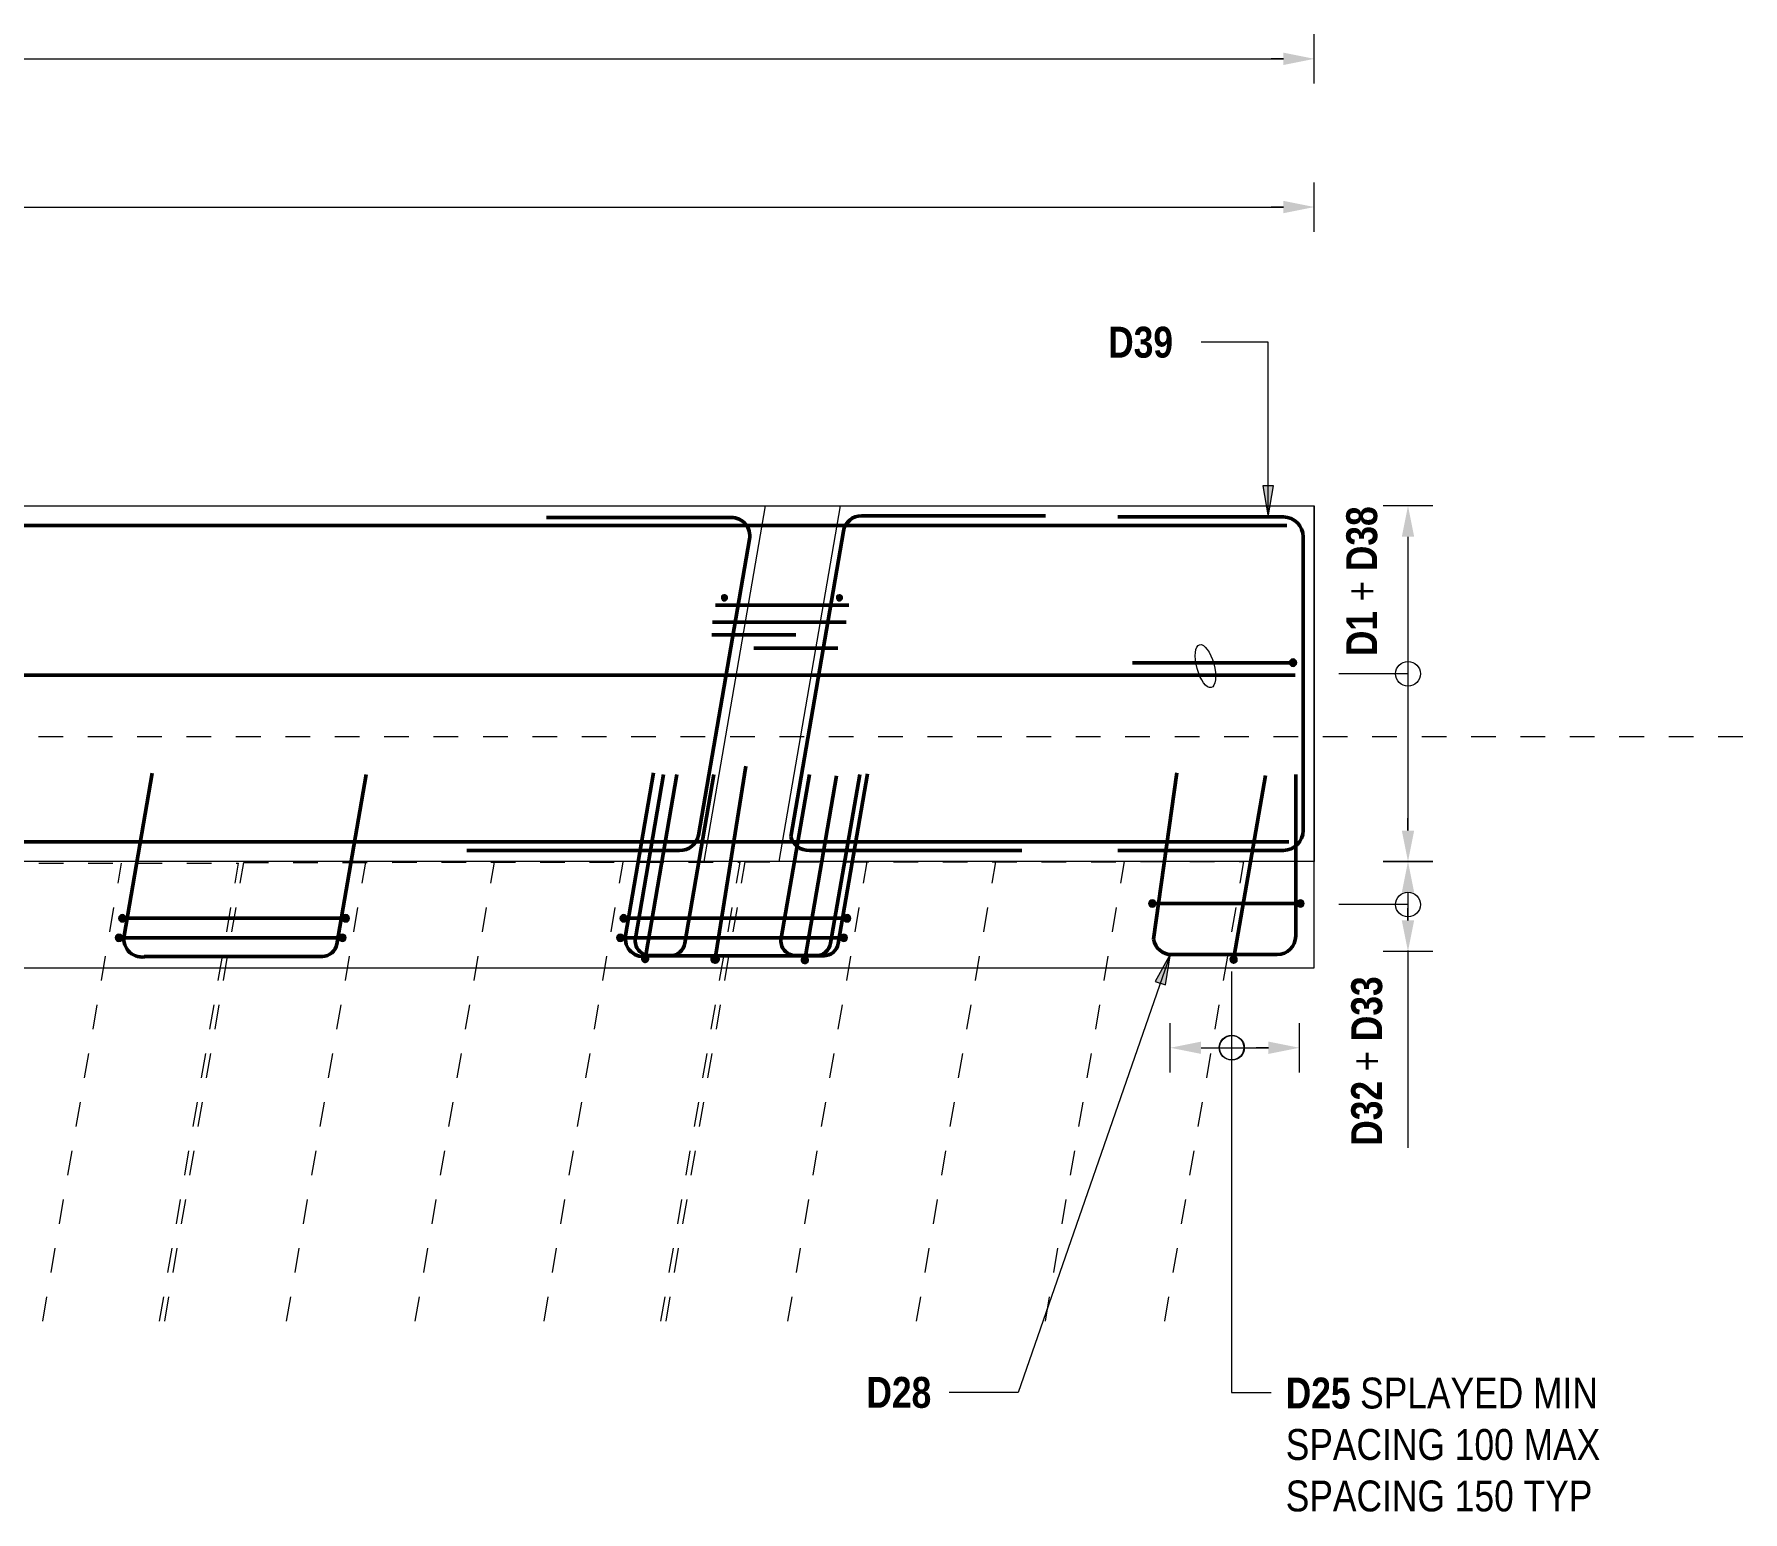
# Model space of a CAD drawing. Header units: metres. Extents: x 1110 to 1195, y -510 to 24.
# Drawn here: x 1137.94 to 1144.85, y -509.68 to -503.7 of the extents above; entities that cross this region are included whole.
import ezdxf

# ---------------------------------------------------------------- set-up
doc = ezdxf.new("R2010")
doc.units = ezdxf.units.M
for name, pattern in [('JacobsCenter', [0.015, 0.009, -0.0015, 0.003, -0.0015]), ('JacobsDash', [0.0045, 0.003, -0.0015]), ('JacobsGridLine', [0.0145, 0.01, -0.001, 0.0025, -0.001])]:
    doc.linetypes.add(name, pattern=pattern)
for name, color, linetype, lineweight in [('A-ANNO-NOTE', 7, 'Continuous', 9), ('A-DETL', 7, 'Continuous', 13), ('A-DETL-GENF', 7, 'Continuous', 9), ('G-ANNO-TEXT', 7, 'Continuous', 9), ('S-BEAM', 7, 'Continuous', 50), ('S-GRID', 7, 'Continuous', 9)]:
    doc.layers.add(name, color=color, linetype=linetype, lineweight=lineweight)
doc.styles.add('Arial Narrow', font='ARIALN.TTF', dxfattribs={"height": 0.125})
doc.styles.add('Arial Narrow_B', font='ARIALNB.TTF', dxfattribs={"height": 0.125})

# ---------------------------------------------------------------- blocks, each defined once
blk = doc.blocks.new('06_SFR_GCT_Girder_SuperT_BR08Edge_CS - Super T - 1815-6266581-DRG-2873132 - PLAN - ABUTMENT A INTEGRAL STITCH')
at = {"layer": 'S-BEAM', "color": 9, "linetype": 'JacobsDash', "lineweight": 18, "true_color": 0xc3c3c3}
for p, q in [((1136.4343, -508.9092), (1136.7537, -507.0557)), ((1136.7537, -507.0557), (1138.7627, -507.0541)), ((1138.4431, -508.9092), (1138.7627, -507.0541))]:
    blk.add_line(p, q, dxfattribs=at)
blk = doc.blocks.new('06_SFR_GCT_Girder_SuperT_BR08Edge_CS - Super T - 1815-6266069-DRG-2873132 - PLAN - ABUTMENT A INTEGRAL STITCH')
at = {"layer": 'S-BEAM', "color": 9, "linetype": 'JacobsDash', "lineweight": 18, "true_color": 0xc3c3c3}
for p, q in [((1138.4638, -508.9092), (1138.7839, -507.0515)), ((1138.7839, -507.0515), (1140.7929, -507.05)), ((1140.4726, -508.9092), (1140.7929, -507.05))]:
    blk.add_line(p, q, dxfattribs=at)
blk = doc.blocks.new('06_SFR_GCT_Girder_SuperT_BR08Edge_CS - Super T - 1815-6266048-DRG-2873132 - PLAN - ABUTMENT A INTEGRAL STITCH')
at = {"layer": 'S-BEAM', "color": 9, "linetype": 'JacobsDash', "lineweight": 18, "true_color": 0xc3c3c3}
for p, q in [((1140.4933, -508.9092), (1140.8137, -507.0496)), ((1140.8137, -507.0496), (1142.8329, -507.048)), ((1142.5122, -508.9092), (1142.8329, -507.048))]:
    blk.add_line(p, q, dxfattribs=at)
blk = doc.blocks.new('T2D-REO-S - T2D-REO-S-6560493-DRG-2873132 - PLAN - ABUTMENT A INTEGRAL STITCH')
at = {"layer": 'A-DETL-GENF', "lineweight": 50}
blk.add_line((0.045, -0.08), (8.419, -0.08), dxfattribs=at)
blk = doc.blocks.new('T2D-REO-S - T2D-REO-S-6560452-DRG-2873132 - PLAN - ABUTMENT A INTEGRAL STITCH')
at = {"layer": 'A-DETL-GENF', "lineweight": 50}
blk.add_line((0.045, 0.08), (8.428, 0.08), dxfattribs=at)
blk = doc.blocks.new('T2D-REO-LL - T2D-REO-LL-6562752-DRG-2873132 - PLAN - ABUTMENT A INTEGRAL STITCH')
at = {"layer": 'A-DETL-GENF', "lineweight": 50}
for p, q in [((0.125, -0.045), (1.315, -0.045)), ((0.045, -0.125), (0.045, -0.795)), ((1.395, -0.125), (1.395, -0.795))]:
    blk.add_line(p, q, dxfattribs=at)
for centre, start, end in [((0.125, -0.125), 90, 180), ((1.315, -0.125), 360, 90)]:
    blk.add_arc(centre, 0.08, start, end, dxfattribs=at)
blk = doc.blocks.new('T2D-REO-LIG-LONG - Scale 50-6591797-DRG-2873132 - PLAN - ABUTMENT A INTEGRAL STITCH')
at = {"layer": 'A-DETL-GENF'}
blk.add_hatch(color=256, dxfattribs=at).paths.add_polyline_path([(0.05, -0.035), (0.0461, -0.0355), (0.0425, -0.037), (0.0394, -0.0394), (0.037, -0.0425), (0.0355, -0.0461), (0.035, -0.05), (0.0355, -0.0539), (0.037, -0.0575), (0.0394, -0.0606), (0.0425, -0.063), (0.0461, -0.0645), (0.05, -0.065), (0.0539, -0.0645), (0.0575, -0.063), (0.0606, -0.0606), (0.063, -0.0575), (0.0645, -0.0539), (0.065, -0.05), (0.0645, -0.0461), (0.063, -0.0425), (0.0606, -0.0394), (0.0575, -0.037), (0.0539, -0.0355)])
at = {"layer": 'A-DETL-GENF', "lineweight": 50}
blk.add_line((0.065, -0.05), (0.7, -0.05), dxfattribs=at)
at = {"layer": 'A-DETL-GENF', "lineweight": 18}
for start, end in [(0, 180), (180, 0)]:
    blk.add_arc((0.05, -0.05), 0.015, start, end, dxfattribs=at)
blk = doc.blocks.new('T2DExtentArrowReinf_v1 - Extent-6603564-DRG-2873132 - PLAN - ABUTMENT A INTEGRAL STITCH')
at = {"layer": 'A-DETL-GENF'}
for p, q in [((0, 0.01), (0, -0.01)), ((0.125, 0), (1.315, 0)), ((0.68, 0), (0.68, -0.2793)), ((1.44, -0.0339), (1.44, 0))]:
    blk.add_line(p, q, dxfattribs=at)
blk = doc.blocks.new('T2DExtentArrowReinf_v1 - Extent-8555191-DRG-2873132 - PLAN - ABUTMENT A INTEGRAL STITCH')
at = {"layer": 'A-DETL-GENF'}
for p, q in [((0, 0.01), (0, -0.01)), ((0.125, 0), (0.2386, 0)), ((0.1743, 0), (0.1743, -0.2793)), ((0.3636, -0.0339), (0.3636, 0))]:
    blk.add_line(p, q, dxfattribs=at)
blk = doc.blocks.new('T2D-REO-LIG-LONG - Scale 50-6560539-DRG-2873132 - PLAN - ABUTMENT A INTEGRAL STITCH')
at = {"layer": 'A-DETL-GENF'}
for points in [[(0.05, 0.035), (0.0539, 0.0355), (0.0575, 0.037), (0.0606, 0.0394), (0.063, 0.0425), (0.0645, 0.0461), (0.065, 0.05), (0.0645, 0.0539), (0.063, 0.0575), (0.0606, 0.0606), (0.0575, 0.063), (0.0539, 0.0645), (0.05, 0.065), (0.0461, 0.0645), (0.0425, 0.063), (0.0394, 0.0606), (0.037, 0.0575), (0.0355, 0.0539), (0.035, 0.05), (0.0355, 0.0461), (0.037, 0.0425), (0.0394, 0.0394), (0.0425, 0.037), (0.0461, 0.0355)], [(0.65, 0.035), (0.6539, 0.0355), (0.6575, 0.037), (0.6606, 0.0394), (0.663, 0.0425), (0.6645, 0.0461), (0.665, 0.05), (0.6645, 0.0539), (0.663, 0.0575), (0.6606, 0.0606), (0.6575, 0.063), (0.6539, 0.0645), (0.65, 0.065), (0.6461, 0.0645), (0.6425, 0.063), (0.6394, 0.0606), (0.637, 0.0575), (0.6355, 0.0539), (0.635, 0.05), (0.6355, 0.0461), (0.637, 0.0425), (0.6394, 0.0394), (0.6425, 0.037), (0.6461, 0.0355)]]:
    blk.add_hatch(color=256, dxfattribs=at).paths.add_polyline_path(points)
at = {"layer": 'A-DETL-GENF', "lineweight": 50}
blk.add_line((0.065, 0.05), (0.635, 0.05), dxfattribs=at)
at = {"layer": 'A-DETL-GENF', "lineweight": 18}
for centre, start, end in [((0.05, 0.05), 360, 180), ((0.05, 0.05), 180, 360), ((0.65, 0.05), 0, 180), ((0.65, 0.05), 180, 360)]:
    blk.add_arc(centre, 0.015, start, end, dxfattribs=at)
blk = doc.blocks.new('T2D-REO-LIG-LONG - Scale 50-6590636-DRG-2873132 - PLAN - ABUTMENT A INTEGRAL STITCH')
at = {"layer": 'A-DETL-GENF'}
blk.add_hatch(color=256, dxfattribs=at).paths.add_polyline_path([(0.0242, 0.0461), (0.0257, 0.0425), (0.0281, 0.0394), (0.0312, 0.037), (0.0349, 0.0355), (0.0387, 0.035), (0.0426, 0.0355), (0.0462, 0.037), (0.0493, 0.0394), (0.0517, 0.0425), (0.0532, 0.0461), (0.0537, 0.05), (0.0532, 0.0539), (0.0517, 0.0575), (0.0493, 0.0606), (0.0462, 0.063), (0.0426, 0.0645), (0.0387, 0.065), (0.0349, 0.0645), (0.0312, 0.063), (0.0281, 0.0606), (0.0257, 0.0575), (0.0242, 0.0539), (0.0237, 0.05)])
at = {"layer": 'A-DETL-GENF', "lineweight": 50}
blk.add_line((0.0537, 0.05), (0.795, 0.05), dxfattribs=at)
at = {"layer": 'A-DETL-GENF', "lineweight": 18}
for start, end in [(360, 180), (180, 360)]:
    blk.add_arc((0.0387, 0.05), 0.015, start, end, dxfattribs=at)
blk = doc.blocks.new('T2D-REO-LIG-LONG - Scale 50-6715631-DRG-2873132 - PLAN - ABUTMENT A INTEGRAL STITCH')
at = {"layer": 'A-DETL-GENF'}
for points in [[(0.05, 0.035), (0.0539, 0.0355), (0.0575, 0.037), (0.0606, 0.0394), (0.063, 0.0425), (0.0645, 0.0461), (0.065, 0.05), (0.0645, 0.0539), (0.063, 0.0575), (0.0606, 0.0606), (0.0575, 0.063), (0.0539, 0.0645), (0.05, 0.065), (0.0461, 0.0645), (0.0425, 0.063), (0.0394, 0.0606), (0.037, 0.0575), (0.0355, 0.0539), (0.035, 0.05), (0.0355, 0.0461), (0.037, 0.0425), (0.0394, 0.0394), (0.0425, 0.037), (0.0461, 0.0355)], [(0.955, 0.035), (0.9589, 0.0355), (0.9625, 0.037), (0.9656, 0.0394), (0.968, 0.0425), (0.9695, 0.0461), (0.97, 0.05), (0.9695, 0.0539), (0.968, 0.0575), (0.9656, 0.0606), (0.9625, 0.063), (0.9589, 0.0645), (0.955, 0.065), (0.9511, 0.0645), (0.9475, 0.063), (0.9444, 0.0606), (0.942, 0.0575), (0.9405, 0.0539), (0.94, 0.05), (0.9405, 0.0461), (0.942, 0.0425), (0.9444, 0.0394), (0.9475, 0.037), (0.9511, 0.0355)]]:
    blk.add_hatch(color=256, dxfattribs=at).paths.add_polyline_path(points)
at = {"layer": 'A-DETL-GENF', "lineweight": 50}
blk.add_line((0.065, 0.05), (0.94, 0.05), dxfattribs=at)
at = {"layer": 'A-DETL-GENF', "lineweight": 18}
for centre, start, end in [((0.05, 0.05), 360, 180), ((0.05, 0.05), 180, 360), ((0.955, 0.05), 360, 180), ((0.955, 0.05), 180, 0)]:
    blk.add_arc(centre, 0.015, start, end, dxfattribs=at)
blk = doc.blocks.new('T2DExtentArrowReinf_v1 - Extent-6600319-DRG-2873132 - PLAN - ABUTMENT A INTEGRAL STITCH')
at = {"layer": 'A-DETL-GENF'}
for p, q in [((0.125, 0), (30.6359, 0)), ((30.7609, -0.01), (30.7609, 0))]:
    blk.add_line(p, q, dxfattribs=at)
blk = doc.blocks.new('T2DExtentArrowReinf_v1 - Extent-7551481-DRG-2873132 - PLAN - ABUTMENT A INTEGRAL STITCH')
at = {"layer": 'A-DETL-GENF'}
for p, q in [((0.125, 0), (30.6359, 0)), ((30.7609, -0.01), (30.7609, 0))]:
    blk.add_line(p, q, dxfattribs=at)
blk = doc.blocks.new('T2DExtentArrowReinf_v1 - Extent-6593964-DRG-2873132 - PLAN - ABUTMENT A INTEGRAL STITCH')
at = {"layer": 'A-DETL-GENF'}
for p, q in [((0.25, 0), (0.25, 0.3093)), ((0, -0.01), (0, 0.01)), ((0.5227, 0.0339), (0.5227, 0)), ((0.125, 0), (0.3977, 0))]:
    blk.add_line(p, q, dxfattribs=at)
blk = doc.blocks.new('B_Det_Reinf_Bar Section_2D - Reo Dot_Scale 25_Section-1695670-DRG-2873132 - PLAN - ABUTMENT A INTEGRAL STITCH')
at = {"layer": 'A-DETL-GENF'}
blk.add_hatch(color=256, dxfattribs=at).paths.add_polyline_path([(0.0121, 0.0032), (0.0108, 0.0062), (0.0088, 0.0088), (0.0062, 0.0108), (0.0032, 0.0121), (0, 0.0125), (-0.0032, 0.0121), (-0.0063, 0.0108), (-0.0088, 0.0088), (-0.0108, 0.0062), (-0.0121, 0.0032), (-0.0125, 0), (-0.0121, -0.0032), (-0.0108, -0.0063), (-0.0088, -0.0088), (-0.0063, -0.0108), (-0.0032, -0.0121), (0, -0.0125), (0.0032, -0.0121), (0.0062, -0.0108), (0.0088, -0.0088), (0.0108, -0.0063), (0.0121, -0.0032), (0.0125, 0)])
for start, end in [(360, 180), (180, 360)]:
    blk.add_arc((0, 0), 0.0125, start, end, dxfattribs=at)
blk = doc.blocks.new('CS_DET_Rebar Combined - Multiple Bar-7551594-DRG-2873132 - PLAN - ABUTMENT A INTEGRAL STITCH')
at = {"layer": 'A-DETL-GENF', "lineweight": 50}
blk.add_line((0, 0), (0.54, 0), dxfattribs=at)
blk = doc.blocks.new('CS_DET_Rebar Combined - Multiple Bar-7551499-DRG-2873132 - PLAN - ABUTMENT A INTEGRAL STITCH')
at = {"layer": 'A-DETL-GENF', "lineweight": 50}
blk.add_line((0, 0), (0.34, 0), dxfattribs=at)
blk = doc.blocks.new('CS_DET_Rebar Combined - Multiple Bar-7551549-DRG-2873132 - PLAN - ABUTMENT A INTEGRAL STITCH')
at = {"layer": 'A-DETL-GENF'}
blk.add_hatch(color=256, dxfattribs=at).paths.add_polyline_path([(0.8069, 0.0045), (0.8052, 0.0087), (0.8024, 0.0124), (0.7987, 0.0152), (0.7945, 0.0169), (0.79, 0.0175), (0.7855, 0.0169), (0.7812, 0.0152), (0.7776, 0.0124), (0.7748, 0.0087), (0.7731, 0.0045), (0.7725, 0), (0.7731, -0.0045), (0.7748, -0.0088), (0.7776, -0.0124), (0.7812, -0.0152), (0.7855, -0.0169), (0.79, -0.0175), (0.7945, -0.0169), (0.7987, -0.0152), (0.8024, -0.0124), (0.8052, -0.0088), (0.8069, -0.0045), (0.8075, 0)])
at = {"layer": 'A-DETL-GENF', "lineweight": 50}
blk.add_line((0, 0), (0.7725, 0), dxfattribs=at)
at = {"layer": 'A-DETL-GENF'}
for start, end in [(360, 180), (180, 360)]:
    blk.add_arc((0.79, 0), 0.0175, start, end, dxfattribs=at)

msp = doc.modelspace()

# ---------------------------------------------------------------- hatches: boundary and pattern name
at = {"layer": 'A-ANNO-NOTE', "lineweight": 5}
for points in [[(1142.9926, -503.8226), (1143.1176, -503.7976), (1142.9926, -503.7726)], [(1142.9926, -504.4226), (1143.1176, -504.3976), (1142.9926, -504.3726)], [(1143.5218, -505.7326), (1143.4968, -505.6076), (1143.4718, -505.7326)], [(1143.4968, -507.0476), (1143.5218, -506.9226), (1143.4718, -506.9226)], [(1143.5218, -507.1726), (1143.4968, -507.0476), (1143.4718, -507.1726)], [(1143.4968, -507.4113), (1143.5218, -507.2863), (1143.4718, -507.2863)], [(1142.6592, -507.8269), (1142.6592, -507.7769), (1142.5342, -507.8019)], [(1142.9319, -507.8269), (1143.0569, -507.8019), (1142.9319, -507.7769)]]:
    msp.add_hatch(color=256, dxfattribs=at).paths.add_polyline_path(points)
at = {"layer": 'G-ANNO-TEXT'}
for points in [[(1142.9307, -505.6519), (1142.9527, -505.5269), (1142.9086, -505.5269)], [(1142.5353, -507.422), (1142.4735, -507.5329), (1142.5151, -507.5473)]]:
    msp.add_hatch(color=256, dxfattribs=at).paths.add_polyline_path(points)

# ---------------------------------------------------------------- linework, layer by layer
at = {"layer": 'A-ANNO-NOTE'}
for p, q in [((1143.1176, -503.8976), (1143.1176, -503.6976)), ((1142.9926, -503.7976), (1142.9426, -503.7976)), ((1143.1176, -504.4976), (1143.1176, -504.2976)), ((1142.9926, -504.3976), (1142.9426, -504.3976)), ((1143.5968, -505.6076), (1143.3968, -505.6076)), ((1143.4968, -505.7326), (1143.4968, -505.7826)), ((1143.4968, -506.9226), (1143.4968, -506.8726)), ((1143.3968, -507.0476), (1143.5968, -507.0476)), ((1143.5968, -507.0476), (1143.3968, -507.0476)), ((1143.4968, -507.1726), (1143.4968, -507.2226)), ((1143.4968, -507.2863), (1143.4968, -507.2363)), ((1143.3968, -507.4113), (1143.5968, -507.4113)), ((1142.5342, -507.9019), (1142.5342, -507.7019)), ((1143.0569, -507.7019), (1143.0569, -507.9019)), ((1142.6592, -507.8019), (1142.7092, -507.8019)), ((1142.9319, -507.8019), (1142.8819, -507.8019))]:
    msp.add_line(p, q, dxfattribs=at)
for centre in [(1143.4968, -506.2876), (1143.4968, -507.2219), (1142.7842, -507.8019)]:
    msp.add_circle(centre, 0.05, dxfattribs=at)
at = {"layer": 'A-DETL', "lineweight": 50}
for p, q in [((1140.0098, -505.6546), (1140.7574, -505.6546)), ((1142.0287, -505.6476), (1141.285, -505.6476)), ((1140.6248, -506.9405), (1140.8313, -505.7424)), ((1140.9978, -506.9478), (1141.2111, -505.7099)), ((1138.2996, -507.3488), (1138.413, -506.6901)), ((1139.1605, -507.3819), (1139.2788, -506.6952)), ((1140.3294, -507.3468), (1140.4428, -506.6882)), ((1140.3694, -507.3586), (1140.4836, -506.6956)), ((1140.5693, -507.379), (1140.6871, -506.6956)), ((1140.9594, -507.3586), (1141.0736, -506.6956)), ((1141.1593, -507.379), (1141.2771, -506.6956)), ((1141.1903, -507.38), (1141.3086, -506.6932)), ((1142.4668, -507.3627), (1142.5614, -506.6893)), ((1143.0421, -506.6952), (1143.0421, -507.3499)), ((1140.5474, -507.0026), (1139.6874, -507.0026)), ((1141.0737, -507.0026), (1141.9337, -507.0026)), ((1142.9671, -507.4249), (1142.5407, -507.4249)), ((1139.1043, -507.4317), (1138.38, -507.4317)), ((1141.1341, -507.4298), (1140.4098, -507.4298)), ((1140.5102, -507.4288), (1140.4285, -507.4288)), ((1141.1002, -507.4288), (1141.0185, -507.4288))]:
    msp.add_line(p, q, dxfattribs=at)
at = {"layer": 'A-DETL', "color": 9, "linetype": 'JacobsDash', "lineweight": 9, "true_color": 0xc0c0c0}
for p, q in [((1137.9698, -508.9092), (1138.2895, -507.054)), ((1138.9574, -508.9092), (1139.2775, -507.051)), ((1139.9993, -508.9092), (1140.3197, -507.0498)), ((1140.9868, -508.9092), (1141.3073, -507.049)), ((1142.0287, -508.9092), (1142.3495, -507.0479))]:
    msp.add_line(p, q, dxfattribs=at)
at = {"layer": 'A-DETL', "color": 8, "linetype": 'JacobsCenter', "lineweight": 18, "true_color": 0x808080}
for p, q in [((1139.4782, -508.9092), (1139.7986, -507.0504)), ((1141.5076, -508.9092), (1141.8284, -507.0485))]:
    msp.add_line(p, q, dxfattribs=at)
at = {"layer": 'A-DETL', "lineweight": 18}
msp.add_line((1143.4968, -507.4076), (1143.4968, -508.2076), dxfattribs=at)
at = {"layer": 'A-DETL', "lineweight": 50}
for centre, radius, start, end in [((1140.7574, -505.7296), 0.075, 350.22424, 90), ((1141.285, -505.7226), 0.075, 90, 170.22424), ((1140.5509, -506.9277), 0.075, 267.29473, 350.22424), ((1141.0701, -506.9277), 0.075, 195.5195, 272.70527), ((1138.3717, -507.3612), 0.0732, 170.22424, 285.49258), ((1140.4015, -507.3593), 0.0732, 170.22424, 285.49258), ((1142.9671, -507.3499), 0.075, 270, 0), ((1139.1014, -507.3717), 0.06, 270, 350.22424), ((1140.4285, -507.3688), 0.06, 170.22424, 270), ((1140.5102, -507.3688), 0.06, 270, 350.21932), ((1141.0185, -507.3688), 0.06, 170.22424, 270), ((1141.1002, -507.3688), 0.06, 270, 350.21932), ((1141.1312, -507.3698), 0.06, 270, 350.22424), ((1142.5407, -507.3499), 0.075, 189.77576, 270)]:
    msp.add_arc(centre, radius, start, end, dxfattribs=at)
at = {"layer": 'A-DETL'}
msp.add_ellipse((1142.6767, -506.2566), major_axis=(-0.0233, 0.0869), ratio=0.388889, dxfattribs=at)
at = {"layer": 'G-ANNO-TEXT'}
for p, q in [((1142.6705, -504.9448), (1142.659, -504.9448)), ((1142.9307, -504.9448), (1142.6705, -504.9448)), ((1142.9307, -505.6519), (1142.9307, -504.9448)), ((1142.9527, -505.5269), (1142.9086, -505.5269)), ((1142.9086, -505.5269), (1142.9307, -505.6519)), ((1142.9307, -505.6519), (1142.9527, -505.5269)), ((1142.5353, -507.422), (1141.9185, -509.1973)), ((1142.5353, -507.422), (1142.4735, -507.5329)), ((1142.5151, -507.5473), (1142.5353, -507.422)), ((1142.4735, -507.5329), (1142.5151, -507.5473)), ((1142.7825, -507.8013), (1142.7825, -509.1973)), ((1141.7399, -509.1973), (1141.6394, -509.1973)), ((1141.9185, -509.1973), (1141.7399, -509.1973)), ((1142.7825, -509.1973), (1142.9269, -509.1973)), ((1142.9269, -509.1973), (1142.9435, -509.1973))]:
    msp.add_line(p, q, dxfattribs=at)
msp.add_circle((1142.7825, -507.8013), 0.05, dxfattribs=at)
at = {"layer": 'S-BEAM', "lineweight": 13}
for p, q in [((1126.3657, -505.6076), (1143.1176, -505.6076)), ((1140.8945, -505.6076), (1140.6464, -507.0476)), ((1140.9508, -507.0476), (1141.1989, -505.6076)), ((1143.1175, -507.0476), (1143.1175, -505.6076)), ((1143.1176, -505.6076), (1143.1176, -507.0476)), ((1143.1176, -507.0476), (1126.3657, -507.0476)), ((1143.1175, -507.4776), (1143.1175, -507.0476)), ((1126.3657, -507.4776), (1143.1165, -507.4776)), ((1143.1165, -507.4776), (1143.1175, -507.4776))]:
    msp.add_line(p, q, dxfattribs=at)
at = {"layer": 'S-GRID', "linetype": 'JacobsGridLine', "lineweight": 18}
msp.add_line((1144.8523, -506.5426), (1111.4628, -506.5426), dxfattribs=at)

# ---------------------------------------------------------------- block references
at = {"layer": 'A-DETL-GENF'}
for name, p in [('T2DExtentArrowReinf_v1 - Extent-6600319-DRG-2873132 - PLAN - ABUTMENT A INTEGRAL STITCH', (1112.3567, -503.7976)), ('T2DExtentArrowReinf_v1 - Extent-7551481-DRG-2873132 - PLAN - ABUTMENT A INTEGRAL STITCH', (1112.3567, -504.3976)), ('T2D-REO-S - T2D-REO-S-6560493-DRG-2873132 - PLAN - ABUTMENT A INTEGRAL STITCH', (1134.5868, -505.6076)), ('CS_DET_Rebar Combined - Multiple Bar-7551594-DRG-2873132 - PLAN - ABUTMENT A INTEGRAL STITCH', (1140.6936, -506.0099)), ('CS_DET_Rebar Combined - Multiple Bar-7551594-DRG-2873132 - PLAN - ABUTMENT A INTEGRAL STITCH', (1140.6818, -506.0788)), ('CS_DET_Rebar Combined - Multiple Bar-7551499-DRG-2873132 - PLAN - ABUTMENT A INTEGRAL STITCH', (1140.6781, -506.1296)), ('CS_DET_Rebar Combined - Multiple Bar-7551499-DRG-2873132 - PLAN - ABUTMENT A INTEGRAL STITCH', (1140.8484, -506.1843)), ('T2D-REO-S - T2D-REO-S-6560493-DRG-2873132 - PLAN - ABUTMENT A INTEGRAL STITCH', (1134.6214, -506.2126)), ('T2D-REO-S - T2D-REO-S-6560452-DRG-2873132 - PLAN - ABUTMENT A INTEGRAL STITCH', (1134.5868, -507.0476)), ('T2D-REO-LIG-LONG - Scale 50-6560539-DRG-2873132 - PLAN - ABUTMENT A INTEGRAL STITCH', (1142.4118, -507.2676)), ('T2D-REO-LIG-LONG - Scale 50-6715631-DRG-2873132 - PLAN - ABUTMENT A INTEGRAL STITCH', (1138.2423, -507.3276)), ('T2D-REO-LIG-LONG - Scale 50-6715631-DRG-2873132 - PLAN - ABUTMENT A INTEGRAL STITCH', (1140.2718, -507.3276)), ('T2D-REO-LIG-LONG - Scale 50-6715631-DRG-2873132 - PLAN - ABUTMENT A INTEGRAL STITCH', (1138.2287, -507.4065)), ('T2D-REO-LIG-LONG - Scale 50-6715631-DRG-2873132 - PLAN - ABUTMENT A INTEGRAL STITCH', (1140.2582, -507.4065)), ('T2DExtentArrowReinf_v1 - Extent-6593964-DRG-2873132 - PLAN - ABUTMENT A INTEGRAL STITCH', (1142.5342, -507.8019))]:
    msp.add_blockref(name, p, dxfattribs=at)
for name, p, rotation in [('T2DExtentArrowReinf_v1 - Extent-6603564-DRG-2873132 - PLAN - ABUTMENT A INTEGRAL STITCH', (1143.4968, -505.6076), 269.999999999969), ('T2D-REO-LL - T2D-REO-LL-6562752-DRG-2873132 - PLAN - ABUTMENT A INTEGRAL STITCH', (1143.1176, -505.6076), 269.9999999999716), ('B_Det_Reinf_Bar Section_2D - Reo Dot_Scale 25_Section-1695670-DRG-2873132 - PLAN - ABUTMENT A INTEGRAL STITCH', (1140.7295, -505.9796), 255.2239032136471), ('B_Det_Reinf_Bar Section_2D - Reo Dot_Scale 25_Section-1695670-DRG-2873132 - PLAN - ABUTMENT A INTEGRAL STITCH', (1141.1952, -505.9796), 255.2239032136471), ('T2D-REO-LIG-LONG - Scale 50-6591797-DRG-2873132 - PLAN - ABUTMENT A INTEGRAL STITCH', (1143.0814, -506.2926), 180), ('CS_DET_Rebar Combined - Multiple Bar-7551549-DRG-2873132 - PLAN - ABUTMENT A INTEGRAL STITCH', (1140.8156, -506.6614), 261.0000000000048), ('T2D-REO-LIG-LONG - Scale 50-6590636-DRG-2873132 - PLAN - ABUTMENT A INTEGRAL STITCH', (1140.4511, -507.488), 80.22424314058702), ('T2D-REO-LIG-LONG - Scale 50-6590636-DRG-2873132 - PLAN - ABUTMENT A INTEGRAL STITCH', (1141.0979, -507.493), 80.22424314058702), ('T2D-REO-LIG-LONG - Scale 50-6590636-DRG-2873132 - PLAN - ABUTMENT A INTEGRAL STITCH', (1142.8337, -507.4911), 80.22424314058702), ('T2DExtentArrowReinf_v1 - Extent-8555191-DRG-2873132 - PLAN - ABUTMENT A INTEGRAL STITCH', (1143.4968, -507.0476), 269.999999999969)]:
    msp.add_blockref(name, p, dxfattribs=dict(at, rotation=rotation))
at = {"layer": 'S-BEAM', "color": 9, "linetype": 'JacobsDash', "lineweight": 18, "true_color": 0xc3c3c3}
for name in ['06_SFR_GCT_Girder_SuperT_BR08Edge_CS - Super T - 1815-6266581-DRG-2873132 - PLAN - ABUTMENT A INTEGRAL STITCH', '06_SFR_GCT_Girder_SuperT_BR08Edge_CS - Super T - 1815-6266069-DRG-2873132 - PLAN - ABUTMENT A INTEGRAL STITCH', '06_SFR_GCT_Girder_SuperT_BR08Edge_CS - Super T - 1815-6266048-DRG-2873132 - PLAN - ABUTMENT A INTEGRAL STITCH']:
    msp.add_blockref(name, (0, 0), dxfattribs=at)

# ---------------------------------------------------------------- texts
at = {"layer": 'G-ANNO-TEXT', "insert": (1143.2669, -508.1987), "char_height": 0.125, "attachment_point": 1, "rotation": 90, "style": 'Arial Narrow_B', "bg_fill": 3, "box_fill_scale": 1, "bg_fill_color": 256, "bg_fill_transparency": 0}
msp.add_mtext('D32 ', dxfattribs=at)
at = {"layer": 'G-ANNO-TEXT', "char_height": 0.125, "attachment_point": 1, "bg_fill": 3, "box_fill_scale": 1, "bg_fill_color": 256, "bg_fill_transparency": 0}
for s, insert, style in [('D28', (1141.3044, -509.1348), 'Arial Narrow_B'), ('D25', (1143.0019, -509.1375), 'Arial Narrow_B'), ('SPACING 100 MAX ', (1143.0019, -509.3458), 'Arial Narrow'), ('SPACING 150 TYP', (1143.0019, -509.5542), 'Arial Narrow')]:
    msp.add_mtext(s, dxfattribs=dict(at, insert=insert, style=style))

# ---------------------------------------------------------------- next in the draw order: texts
at = {"layer": 'G-ANNO-TEXT', "insert": (1142.283, -504.8823), "char_height": 0.125, "attachment_point": 1, "style": 'Arial Narrow_B', "bg_fill": 3, "box_fill_scale": 1, "bg_fill_color": 256, "bg_fill_true_color": 13158600, "bg_fill_transparency": 0}
msp.add_mtext('D39', dxfattribs=at)
at = {"layer": 'G-ANNO-TEXT', "char_height": 0.125, "attachment_point": 1, "rotation": 90, "bg_fill": 3, "box_fill_scale": 1, "bg_fill_color": 256, "bg_fill_transparency": 0}
for s, insert, style in [('D1 ', (1143.2469, -506.2161), 'Arial Narrow_B'), ('+', (1143.2669, -507.8978), 'Arial Narrow')]:
    msp.add_mtext(s, dxfattribs=dict(at, insert=insert, style=style))
at = {"layer": 'G-ANNO-TEXT', "insert": (1143.2632, -509.1375), "char_height": 0.125, "attachment_point": 1, "style": 'Arial Narrow', "bg_fill": 3, "box_fill_scale": 1, "bg_fill_color": 256, "bg_fill_transparency": 0}
msp.add_mtext(' SPLAYED MIN ', dxfattribs=at)

# ---------------------------------------------------------------- next in the draw order: texts
at = {"layer": 'G-ANNO-TEXT', "char_height": 0.125, "attachment_point": 1, "rotation": 90, "bg_fill": 3, "box_fill_scale": 1, "bg_fill_color": 256, "bg_fill_transparency": 0}
for s, insert, style in [('+', (1143.2469, -505.9946), 'Arial Narrow'), (' D33', (1143.2669, -507.8151), 'Arial Narrow_B')]:
    msp.add_mtext(s, dxfattribs=dict(at, insert=insert, style=style))

# ---------------------------------------------------------------- next in the draw order: texts
at = {"layer": 'G-ANNO-TEXT', "insert": (1143.2469, -505.9119), "char_height": 0.125, "attachment_point": 1, "rotation": 90, "style": 'Arial Narrow_B', "bg_fill": 3, "box_fill_scale": 1, "bg_fill_color": 256, "bg_fill_transparency": 0}
msp.add_mtext(' D38', dxfattribs=at)

doc.saveas('drawing.dxf')
